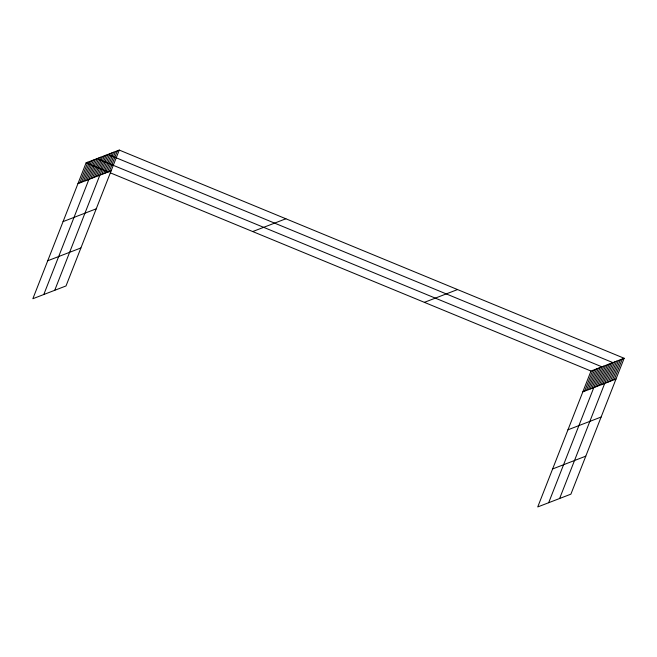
<?xml version="1.0" encoding="UTF-8"?>
<svg xmlns="http://www.w3.org/2000/svg" width="657" height="657" viewBox="0 0 657 657"><rect width="100%" height="100%" fill="white"/><g stroke="black" fill="none" stroke-linecap="round" stroke-linejoin="round"><path stroke-width="0.99" d="M119.262 150.067L86.1 162.846L32.85 298.73L66.012 285.951L119.262 150.067L624.15 358.27L570.9 494.154L537.738 506.933L590.988 371.049L624.15 358.27M79.784 182.917L87.923 162.148M81.608 182.219L89.754 161.441M83.431 181.513L91.578 160.735M85.254 180.806L93.401 160.037M87.077 180.108L95.224 159.331M43.789 294.517L97.047 158.624L601.935 366.836L548.677 502.72M90.723 178.704L98.87 157.926M92.555 177.998L100.693 157.22M94.378 177.291L102.517 156.522M96.201 176.593L104.34 155.816M98.024 175.887L106.163 155.109M54.736 290.295L107.986 154.411L612.874 362.615L559.624 498.499M101.728 174.458L109.867 153.689M103.601 173.735L111.747 152.958M105.481 173.013L113.628 152.235M107.362 172.29L115.501 151.512M109.243 171.567L117.381 150.79M584.673 391.12L592.811 370.351M586.496 390.422L594.634 369.645M588.319 389.716L596.457 368.938M590.142 389.018L598.289 368.24M591.965 388.312L600.112 367.534M595.612 386.907L603.758 366.13M597.435 386.201L605.582 365.423M599.266 385.503L607.405 364.725M601.089 384.797L609.228 364.019M602.912 384.09L611.051 363.321M606.616 382.661L614.755 361.892M608.489 381.939L616.636 361.169M610.369 381.216L618.516 360.438M612.25 380.493L620.389 359.716M614.131 379.771L622.269 358.993M77.961 183.623L111.123 170.836M63.072 221.606L96.234 208.827M47.739 260.747L80.893 247.96M252.715 231.551L285.877 218.773M424.381 302.343L457.535 289.565M582.849 391.827L616.011 379.048M567.96 429.809L601.122 417.031M552.627 468.95L585.781 456.163M86.1 162.846L108.315 172.011M110.171 172.775L590.988 371.049"/></g></svg>
